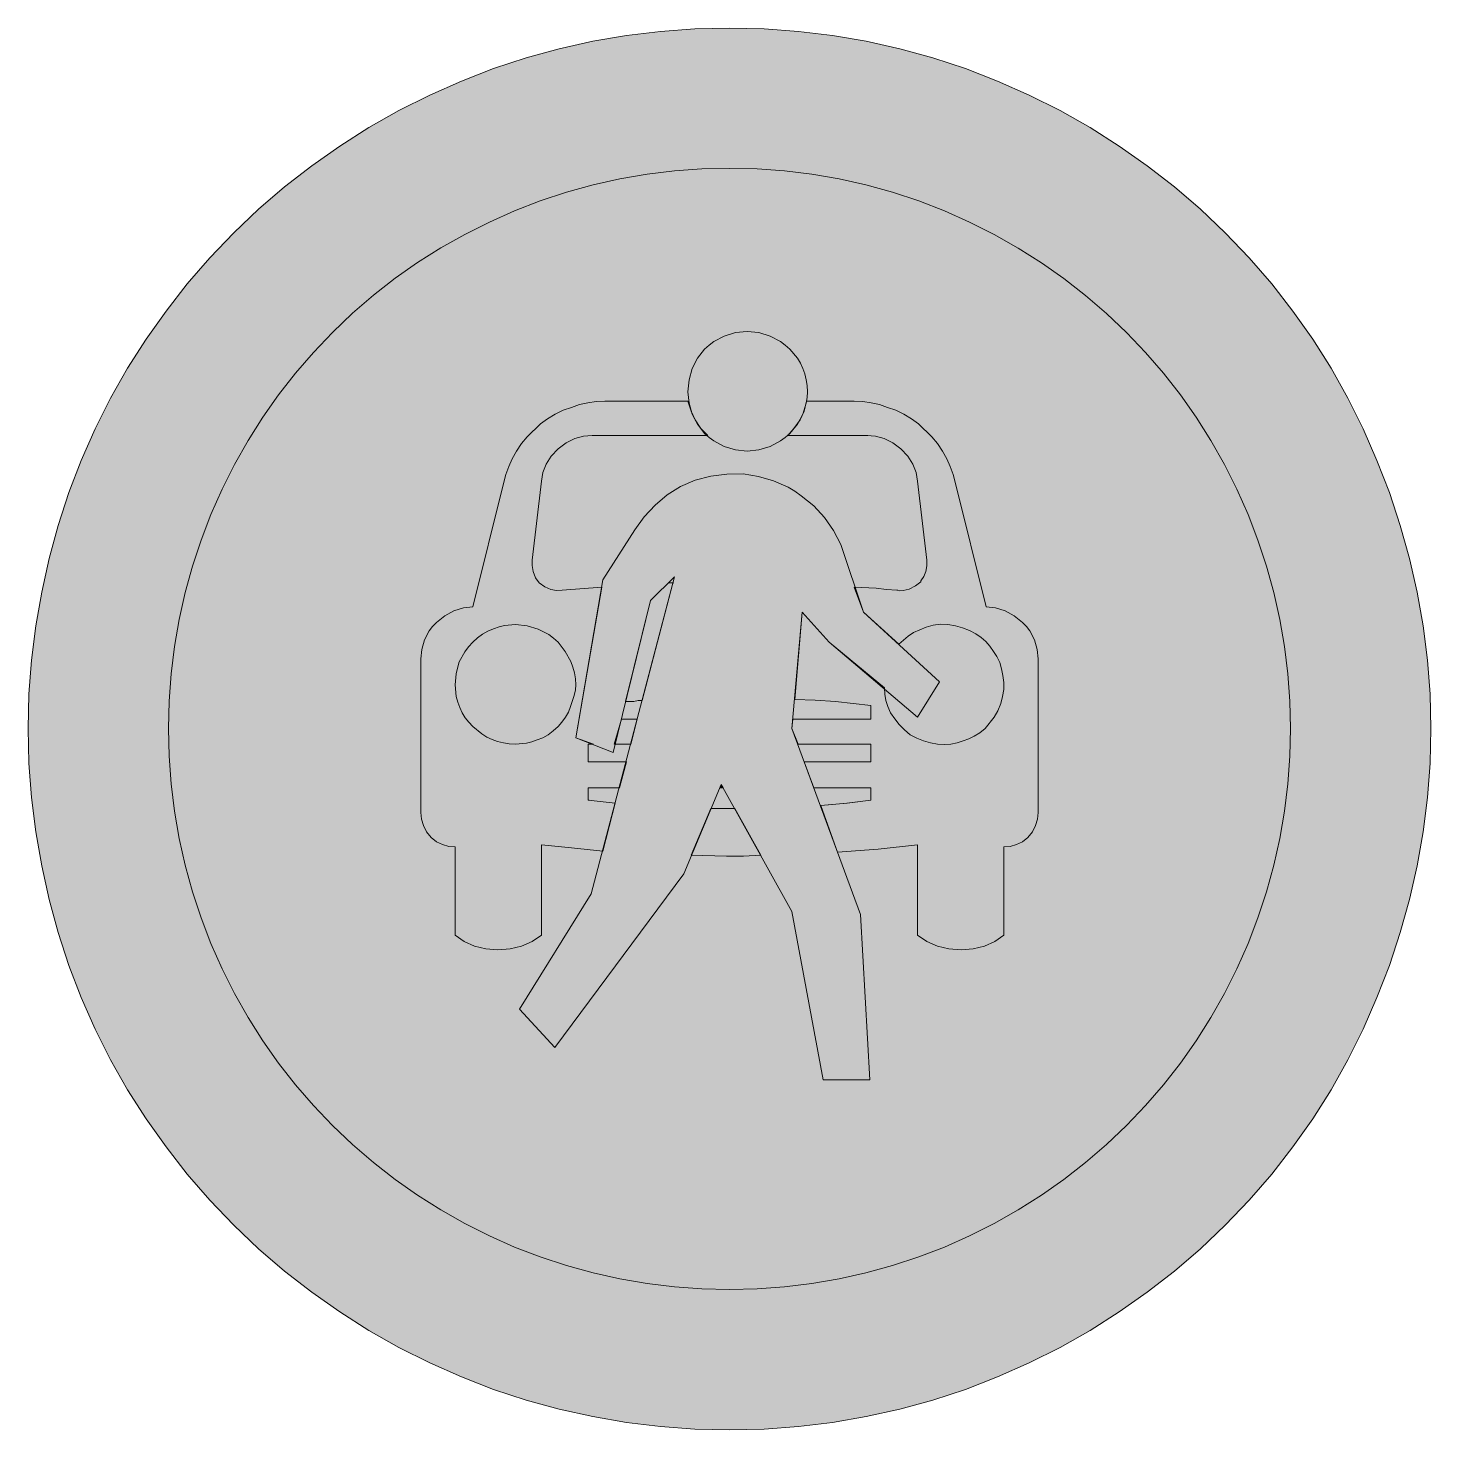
# Model space of a CAD drawing. Header units: metres. Extents: x 163 to 406, y 15 to 257.
import ezdxf

# ---------------------------------------------------------------- set-up
doc = ezdxf.new("R2010")
doc.units = ezdxf.units.M
for name, color, linetype, true_color in [('FILL_BLACK_000000', 7, 'Continuous', 0x000000), ('FILL_RED_FF0000', 7, 'Continuous', 0xff0000), ('FILL_WHITE_FFFFFF', 7, 'Continuous', 0xffffff), ('STROKE_RED_FF0000', 7, 'Continuous', 0xff0000)]:
    doc.layers.add(name, color=color, linetype=linetype, true_color=true_color)

msp = doc.modelspace()

# ---------------------------------------------------------------- hatches: boundary and pattern name
at = {"layer": 'FILL_BLACK_000000', "true_color": 0x000000}
h = msp.add_hatch(color=7, dxfattribs=at)
h.dxf.hatch_style = 1
h.paths.add_polyline_path([(298.39, 193.4), (298.24, 192.41), (297.65, 190.53), (296.69, 188.78), (295.38, 187.2), (294.61, 186.5), (293.77, 185.89), (291.96, 184.93), (290.01, 184.34), (288, 184.14), (285.99, 184.34), (284.04, 184.93), (282.23, 185.89), (281.39, 186.5), (280.62, 187.2), (279.41, 188.78), (278.5, 190.53), (277.94, 192.41), (277.74, 194.4), (277.94, 196.49), (278.5, 198.43), (279.41, 200.2), (280.62, 201.78), (281.39, 202.48), (282.23, 203.09), (284.04, 204.05), (285.99, 204.64), (288, 204.84), (290.01, 204.64), (291.96, 204.05), (293.77, 203.09), (294.61, 202.48), (295.38, 201.78), (296.69, 200.2), (297.22, 199.33), (297.65, 198.43), (297.99, 197.48), (298.24, 196.49), (298.39, 195.46), (298.44, 194.4), (298.39, 193.4)])
h = msp.add_hatch(color=7, dxfattribs=at)
h.dxf.hatch_style = 1
h.paths.add_polyline_path([(295.74, 104.4), (283.5, 126.36), (277.02, 110.88), (254.7, 80.82), (248.58, 87.48), (261, 107.46), (275.4, 162.36), (271.26, 158.22), (264.78, 131.94), (258.3, 134.46), (262.98, 161.82), (268.56, 170.46), (270.18, 172.76), (272.05, 174.78), (274.15, 176.54), (276.48, 178.02), (279, 179.07), (281.68, 179.78), (284.45, 180.15), (287.28, 180.18), (289.97, 179.74), (292.59, 178.97), (295.08, 177.85), (296.25, 177.17), (297.36, 176.4), (299.52, 174.65), (301.39, 172.64), (302.95, 170.4), (304.2, 167.94), (308.16, 156.24), (321.3, 144.18), (317.52, 138.06), (302.22, 151.02), (297.54, 156.24), (295.74, 136.08), (307.62, 103.86), (309.24, 75.24), (301.14, 75.24), (295.74, 104.4)])
at = {"layer": 'FILL_RED_FF0000', "true_color": 0xff0000}
h = msp.add_hatch(color=7, dxfattribs=at)
h.dxf.hatch_style = 1
h.paths.add_polyline_path([(406.29, 130.08), (405.84, 124.11), (405.09, 118.18), (404.06, 112.3), (402.73, 106.47), (401.12, 100.72), (399.24, 95.04), (397.08, 89.46), (394.71, 83.99), (392.06, 78.67), (389.14, 73.49), (385.97, 68.47), (382.53, 63.6), (378.86, 58.91), (374.94, 54.38), (370.8, 50.04), (366.51, 45.96), (362.01, 42.09), (357.31, 38.43), (352.44, 35.01), (347.4, 31.82), (342.2, 28.88), (336.85, 26.19), (331.38, 23.76), (325.8, 21.61), (320.15, 19.74), (314.42, 18.17), (308.63, 16.88), (302.78, 15.87), (296.88, 15.15), (290.93, 14.72), (284.94, 14.58), (278.95, 14.72), (273, 15.15), (267.1, 15.87), (261.25, 16.88), (255.46, 18.17), (249.73, 19.74), (244.08, 21.61), (238.5, 23.76), (233.03, 26.19), (227.68, 28.88), (222.48, 31.82), (217.44, 35.01), (212.57, 38.43), (207.87, 42.09), (203.37, 45.96), (199.08, 50.04), (194.94, 54.38), (191.02, 58.91), (187.34, 63.6), (183.89, 68.47), (180.69, 73.49), (177.74, 78.67), (175.05, 83.99), (172.62, 89.46), (170.52, 95.04), (168.68, 100.72), (167.11, 106.47), (165.8, 112.3), (164.78, 118.18), (164.04, 124.11), (163.59, 130.08), (163.44, 136.08), (163.59, 142.02), (164.04, 147.94), (164.78, 153.84), (165.8, 159.71), (167.11, 165.52), (168.68, 171.26), (170.52, 176.94), (172.62, 182.52), (175.05, 187.99), (177.74, 193.31), (180.69, 198.49), (183.89, 203.51), (187.34, 208.38), (191.02, 213.07), (194.94, 217.6), (199.08, 221.94), (203.37, 226.02), (207.87, 229.89), (212.57, 233.55), (217.44, 236.97), (222.48, 240.16), (227.68, 243.1), (233.03, 245.79), (238.5, 248.22), (244.08, 250.37), (249.73, 252.24), (255.46, 253.81), (261.25, 255.11), (267.1, 256.11), (273, 256.83), (278.95, 257.26), (284.94, 257.4), (290.93, 257.26), (296.88, 256.83), (302.78, 256.11), (308.63, 255.11), (314.42, 253.81), (320.15, 252.24), (325.8, 250.37), (331.38, 248.22), (336.85, 245.79), (342.2, 243.1), (347.4, 240.16), (352.44, 236.97), (357.31, 233.55), (362.01, 229.89), (366.51, 226.02), (370.8, 221.94), (374.94, 217.6), (378.86, 213.07), (382.53, 208.38), (385.97, 203.51), (389.14, 198.49), (392.06, 193.31), (394.71, 187.99), (397.08, 182.52), (399.24, 176.94), (401.12, 171.26), (402.73, 165.52), (404.06, 159.71), (405.09, 153.84), (405.84, 147.94), (406.29, 142.02), (406.44, 136.08), (406.29, 130.08)])
h = msp.add_hatch(color=7, dxfattribs=at)
h.dxf.hatch_style = 1
h.paths.add_polyline_path([(262.98, 114.84), (257.58, 115.38), (252.36, 115.92), (252.36, 100.26), (250.75, 99.18), (248.92, 98.39), (246.92, 97.91), (244.8, 97.74), (242.71, 97.91), (240.77, 98.39), (239, 99.18), (237.42, 100.26), (237.42, 115.56), (236.32, 115.66), (235.22, 115.97), (234.18, 116.47), (233.28, 117.18), (232.47, 118.18), (231.91, 119.27), (231.58, 120.39), (231.48, 121.5), (231.48, 148.14), (231.62, 149.78), (232.09, 151.43), (232.92, 153), (233.5, 153.74), (234.18, 154.44), (235.62, 155.62), (237.2, 156.47), (238.84, 156.97), (240.48, 157.14), (245.88, 178.74), (246.22, 180.09), (246.69, 181.44), (247.3, 182.79), (248.04, 184.14), (248.91, 185.43), (249.91, 186.62), (252.18, 188.82), (253.43, 189.73), (254.75, 190.53), (256.13, 191.2), (257.58, 191.7), (258.96, 192.17), (260.39, 192.51), (261.86, 192.71), (263.34, 192.78), (277.74, 192.78), (278.3, 191.03), (279, 189.54), (279.95, 188.06), (281.16, 186.84), (261.18, 186.84), (259.67, 186.7), (258.14, 186.28), (256.65, 185.55), (255.24, 184.5), (254.06, 183.22), (253.19, 181.85), (252.63, 180.4), (252.36, 178.92), (250.74, 165.24), (250.76, 164.32), (250.92, 163.26), (251.33, 162.2), (252, 161.28), (252.97, 160.6), (253.98, 160.18), (254.99, 159.99), (255.96, 160.02), (262.8, 160.56), (258.3, 134.46), (261.36, 133.38), (260.46, 133.38), (260.46, 130.32), (267.12, 130.32), (265.86, 125.82), (260.46, 125.82), (260.46, 123.66), (265.14, 123.12), (262.98, 114.84)])
h.paths.add_polyline_path([(258.08, 145.73), (257.81, 146.72), (257.45, 147.67), (256.48, 149.44), (255.24, 151.02), (254.47, 151.72), (253.63, 152.33), (251.82, 153.29), (249.87, 153.88), (247.86, 154.08), (245.97, 153.92), (245.03, 153.7), (244.08, 153.36), (243.06, 152.92), (242.15, 152.39), (241.3, 151.77), (240.48, 151.02), (239.73, 150.21), (239.11, 149.38), (238.14, 147.6), (237.8, 146.55), (237.58, 145.55), (237.42, 143.64), (237.62, 141.63), (237.87, 140.65), (238.21, 139.7), (238.64, 138.8), (239.17, 137.94), (239.78, 137.16), (240.48, 136.44), (242.06, 135.13), (242.93, 134.6), (243.83, 134.17), (244.78, 133.83), (245.77, 133.58), (246.8, 133.43), (247.86, 133.38), (249.75, 133.54), (250.7, 133.76), (251.64, 134.1), (252.58, 134.47), (253.51, 135), (254.4, 135.67), (255.24, 136.44), (255.91, 137.18), (256.52, 138.02), (257.04, 138.92), (257.4, 139.86), (258.05, 141.82), (258.24, 142.77), (258.3, 143.64), (258.24, 144.7), (258.08, 145.73)], flags=16)
h = msp.add_hatch(color=7, dxfattribs=at)
h.dxf.hatch_style = 1
h.paths.add_polyline_path([(305.28, 123.12), (309.42, 123.66), (309.42, 125.82), (299.52, 125.82), (297.9, 130.32), (309.42, 130.32), (309.42, 133.38), (296.82, 133.38), (295.74, 136.08), (295.92, 137.7), (309.42, 137.7), (309.42, 140.04), (303.3, 140.76), (299.79, 141.01), (296.28, 141.12), (297.54, 156.24), (302.22, 151.02), (311.76, 143.1), (311.83, 142.02), (312.03, 140.94), (312.37, 139.86), (312.84, 138.78), (313.55, 137.73), (314.35, 136.76), (315.24, 135.84), (316.26, 135), (317.37, 134.39), (318.53, 133.92), (319.73, 133.58), (320.94, 133.38), (322.12, 133.31), (323.26, 133.38), (324.36, 133.58), (325.44, 133.92), (326.39, 134.26), (327.33, 134.73), (328.28, 135.34), (329.22, 136.08), (330.77, 138.04), (331.42, 139.14), (331.92, 140.4), (332.25, 141.62), (332.44, 142.83), (332.45, 144.05), (332.28, 145.26), (332.08, 146.44), (331.74, 147.53), (331.27, 148.53), (330.66, 149.4), (330.06, 150.31), (329.33, 151.13), (328.51, 151.86), (327.6, 152.46), (326.49, 153.07), (325.3, 153.54), (324.06, 153.88), (322.74, 154.08), (321.5, 154.12), (320.24, 153.97), (319.02, 153.65), (317.88, 153.18), (316.84, 152.69), (315.88, 152.06), (314.28, 150.66), (308.16, 156.24), (306.54, 160.56), (310.32, 160.38), (312.12, 160.13), (313.92, 160.02), (314.46, 159.95), (315, 159.98), (316.08, 160.2), (317.14, 160.76), (318.06, 161.46), (318.06, 161.64), (318.58, 162.38), (318.96, 163.26), (319.12, 164.25), (319.14, 165.24), (317.52, 178.92), (317.25, 180.4), (316.69, 181.85), (315.82, 183.22), (314.64, 184.5), (313.23, 185.55), (311.74, 186.28), (310.21, 186.7), (308.7, 186.84), (295.02, 186.84), (296.1, 188.06), (297.18, 189.54), (297.86, 191.03), (298.26, 192.78), (306.54, 192.78), (308.02, 192.71), (309.49, 192.51), (310.92, 192.17), (312.3, 191.7), (313.75, 191.2), (315.13, 190.53), (316.45, 189.73), (317.7, 188.82), (319.97, 186.62), (320.97, 185.43), (321.84, 184.14), (322.58, 182.79), (323.19, 181.44), (323.66, 180.09), (324, 178.74), (329.4, 157.14), (331.04, 156.97), (332.68, 156.47), (334.26, 155.62), (335.7, 154.44), (336.38, 153.74), (336.96, 153), (337.79, 151.43), (338.26, 149.78), (338.4, 148.14), (338.4, 121.5), (338.3, 120.39), (337.97, 119.27), (337.41, 118.18), (336.6, 117.18), (335.7, 116.47), (334.67, 115.97), (333.56, 115.66), (332.46, 115.56), (332.46, 100.26), (330.88, 99.18), (329.11, 98.39), (327.17, 97.91), (325.08, 97.74), (322.96, 97.91), (320.96, 98.39), (319.13, 99.18), (317.52, 100.26), (317.52, 115.92), (310.68, 115.2), (303.66, 114.66), (300.78, 122.76), (305.28, 123.12)])
h = msp.add_hatch(color=7, dxfattribs=at)
h.dxf.hatch_style = 1
h.paths.add_polyline_path([(271.26, 158.22), (275.4, 162.36), (269.82, 140.94), (269.1, 140.92), (268.38, 140.76), (266.94, 140.76), (271.26, 158.22)])
h = msp.add_hatch(color=7, dxfattribs=at)
h.dxf.hatch_style = 1
h.paths.add_polyline_path([(268.92, 137.7), (267.84, 133.38), (264.96, 133.38), (266.22, 137.7), (268.92, 137.7)])
h = msp.add_hatch(color=7, dxfattribs=at)
h.dxf.hatch_style = 1
h.paths.add_polyline_path([(283.86, 125.82), (283.32, 125.82), (283.5, 126.36), (283.86, 125.82)])
h = msp.add_hatch(color=7, dxfattribs=at)
h.dxf.hatch_style = 1
h.paths.add_polyline_path([(281.7, 122.22), (283.86, 122.22), (285.84, 122.22), (290.34, 114.12), (287.37, 113.96), (284.4, 113.94), (278.28, 114.12), (281.7, 122.22)])
at = {"layer": 'FILL_WHITE_FFFFFF', "true_color": 0xffffff}
h = msp.add_hatch(color=7, dxfattribs=at)
h.dxf.hatch_style = 1
h.paths.add_polyline_path([(382.02, 131.29), (381.67, 126.51), (381.09, 121.76), (380.27, 117.05), (379.23, 112.38), (377.96, 107.78), (376.47, 103.26), (374.76, 98.82), (372.83, 94.42), (370.68, 90.15), (368.33, 86.01), (365.78, 81.99), (363.04, 78.11), (360.1, 74.37), (356.99, 70.77), (353.7, 67.32), (350.24, 64.03), (346.63, 60.92), (342.86, 57.98), (338.96, 55.24), (334.94, 52.69), (330.79, 50.34), (326.54, 48.19), (322.2, 46.26), (317.71, 44.55), (313.16, 43.06), (308.56, 41.79), (303.91, 40.75), (299.21, 39.93), (294.48, 39.35), (289.72, 39), (284.94, 38.88), (280.16, 39), (275.4, 39.35), (270.67, 39.93), (265.97, 40.75), (261.32, 41.79), (256.72, 43.06), (252.17, 44.55), (247.68, 46.26), (243.34, 48.19), (239.09, 50.34), (234.94, 52.69), (230.92, 55.24), (227.02, 57.98), (223.25, 60.92), (219.64, 64.03), (216.18, 67.32), (212.89, 70.77), (209.78, 74.37), (206.84, 78.11), (204.1, 81.99), (201.55, 86.01), (199.2, 90.15), (197.05, 94.42), (195.12, 98.82), (193.41, 103.26), (191.92, 107.78), (190.65, 112.38), (189.61, 117.05), (188.79, 121.76), (188.21, 126.51), (187.86, 131.29), (187.74, 136.08), (187.86, 140.81), (188.21, 145.54), (188.79, 150.26), (189.61, 154.96), (190.65, 159.61), (191.92, 164.2), (193.41, 168.72), (195.12, 173.16), (197.05, 177.56), (199.2, 181.83), (201.55, 185.97), (204.1, 189.99), (206.84, 193.87), (209.78, 197.61), (212.89, 201.21), (216.18, 204.66), (219.64, 208), (223.25, 211.14), (227.02, 214.08), (230.92, 216.81), (234.94, 219.34), (239.09, 221.67), (243.34, 223.8), (247.68, 225.72), (252.17, 227.48), (256.72, 229), (261.32, 230.27), (265.97, 231.3), (270.67, 232.09), (275.4, 232.66), (280.16, 232.99), (284.94, 233.1), (289.72, 232.99), (294.48, 232.66), (299.21, 232.09), (303.91, 231.3), (308.56, 230.27), (313.16, 229), (317.71, 227.48), (322.2, 225.72), (326.54, 223.79), (330.79, 221.64), (334.94, 219.29), (338.96, 216.74), (342.86, 214), (346.63, 211.06), (350.24, 207.95), (353.7, 204.66), (356.99, 201.21), (360.1, 197.61), (363.04, 193.87), (365.78, 189.99), (368.33, 185.97), (370.68, 181.83), (372.83, 177.56), (374.76, 173.16), (376.47, 168.72), (377.96, 164.2), (379.23, 159.61), (380.27, 154.96), (381.09, 150.26), (381.67, 145.54), (382.02, 140.81), (382.14, 136.08), (382.02, 131.29)])

# ---------------------------------------------------------------- linework, layer by layer
at = {"layer": 'FILL_BLACK_000000', "lineweight": 0, "true_color": 0x000000}
for points in [[(298.39, 193.4), (298.24, 192.41), (297.65, 190.53), (296.69, 188.78), (295.38, 187.2), (294.61, 186.5), (293.77, 185.89), (291.96, 184.93), (290.01, 184.34), (288, 184.14), (285.99, 184.34), (284.04, 184.93), (282.23, 185.89), (281.39, 186.5), (280.62, 187.2), (279.41, 188.78), (278.5, 190.53), (277.94, 192.41), (277.74, 194.4), (277.94, 196.49), (278.5, 198.43), (279.41, 200.2), (280.62, 201.78), (281.39, 202.48), (282.23, 203.09), (284.04, 204.05), (285.99, 204.64), (288, 204.84), (290.01, 204.64), (291.96, 204.05), (293.77, 203.09), (294.61, 202.48), (295.38, 201.78), (296.69, 200.2), (297.22, 199.33), (297.65, 198.43), (297.99, 197.48), (298.24, 196.49), (298.39, 195.46), (298.44, 194.4)], [(295.74, 104.4), (283.5, 126.36), (277.02, 110.88), (254.7, 80.82), (248.58, 87.48), (261, 107.46), (275.4, 162.36), (271.26, 158.22), (264.78, 131.94), (258.3, 134.46), (262.98, 161.82), (268.56, 170.46), (270.18, 172.76), (272.05, 174.78), (274.15, 176.54), (276.48, 178.02), (279, 179.07), (281.68, 179.78), (284.45, 180.15), (287.28, 180.18), (289.97, 179.74), (292.59, 178.97), (295.08, 177.85), (296.25, 177.17), (297.36, 176.4), (299.52, 174.65), (301.39, 172.64), (302.95, 170.4), (304.2, 167.94), (308.16, 156.24), (321.3, 144.18), (317.52, 138.06), (302.22, 151.02), (297.54, 156.24), (295.74, 136.08), (307.62, 103.86), (309.24, 75.24), (301.14, 75.24)]]:
    msp.add_lwpolyline(points, close=True, dxfattribs=at)
at = {"layer": 'FILL_RED_FF0000', "lineweight": 0, "true_color": 0xff0000}
for points in [[(406.29, 130.08), (405.84, 124.11), (405.09, 118.18), (404.06, 112.3), (402.73, 106.47), (401.12, 100.72), (399.24, 95.04), (397.08, 89.46), (394.71, 83.99), (392.06, 78.67), (389.14, 73.49), (385.97, 68.47), (382.53, 63.6), (378.86, 58.91), (374.94, 54.38), (370.8, 50.04), (366.51, 45.96), (362.01, 42.09), (357.31, 38.43), (352.44, 35.01), (347.4, 31.82), (342.2, 28.88), (336.85, 26.19), (331.38, 23.76), (325.8, 21.61), (320.15, 19.74), (314.42, 18.17), (308.63, 16.88), (302.78, 15.87), (296.88, 15.15), (290.93, 14.72), (284.94, 14.58), (278.95, 14.72), (273, 15.15), (267.1, 15.87), (261.25, 16.88), (255.46, 18.17), (249.73, 19.74), (244.08, 21.61), (238.5, 23.76), (233.03, 26.19), (227.68, 28.88), (222.48, 31.82), (217.44, 35.01), (212.57, 38.43), (207.87, 42.09), (203.37, 45.96), (199.08, 50.04), (194.94, 54.38), (191.02, 58.91), (187.34, 63.6), (183.89, 68.47), (180.69, 73.49), (177.74, 78.67), (175.05, 83.99), (172.62, 89.46), (170.52, 95.04), (168.68, 100.72), (167.11, 106.47), (165.8, 112.3), (164.78, 118.18), (164.04, 124.11), (163.59, 130.08), (163.44, 136.08), (163.59, 142.02), (164.04, 147.94), (164.78, 153.84), (165.8, 159.71), (167.11, 165.52), (168.68, 171.26), (170.52, 176.94), (172.62, 182.52), (175.05, 187.99), (177.74, 193.31), (180.69, 198.49), (183.89, 203.51), (187.34, 208.38), (191.02, 213.07), (194.94, 217.6), (199.08, 221.94), (203.37, 226.02), (207.87, 229.89), (212.57, 233.55), (217.44, 236.97), (222.48, 240.16), (227.68, 243.1), (233.03, 245.79), (238.5, 248.22), (244.08, 250.37), (249.73, 252.24), (255.46, 253.81), (261.25, 255.11), (267.1, 256.11), (273, 256.83), (278.95, 257.26), (284.94, 257.4), (290.93, 257.26), (296.88, 256.83), (302.78, 256.11), (308.63, 255.11), (314.42, 253.81), (320.15, 252.24), (325.8, 250.37), (331.38, 248.22), (336.85, 245.79), (342.2, 243.1), (347.4, 240.16), (352.44, 236.97), (357.31, 233.55), (362.01, 229.89), (366.51, 226.02), (370.8, 221.94), (374.94, 217.6), (378.86, 213.07), (382.53, 208.38), (385.97, 203.51), (389.14, 198.49), (392.06, 193.31), (394.71, 187.99), (397.08, 182.52), (399.24, 176.94), (401.12, 171.26), (402.73, 165.52), (404.06, 159.71), (405.09, 153.84), (405.84, 147.94), (406.29, 142.02), (406.44, 136.08)], [(262.98, 114.84), (257.58, 115.38), (252.36, 115.92), (252.36, 100.26), (250.75, 99.18), (248.92, 98.39), (246.92, 97.91), (244.8, 97.74), (242.71, 97.91), (240.77, 98.39), (239, 99.18), (237.42, 100.26), (237.42, 115.56), (236.32, 115.66), (235.22, 115.97), (234.18, 116.47), (233.28, 117.18), (232.47, 118.18), (231.91, 119.27), (231.58, 120.39), (231.48, 121.5), (231.48, 148.14), (231.62, 149.78), (232.09, 151.43), (232.92, 153), (233.5, 153.74), (234.18, 154.44), (235.62, 155.62), (237.2, 156.47), (238.84, 156.97), (240.48, 157.14), (245.88, 178.74), (246.22, 180.09), (246.69, 181.44), (247.3, 182.79), (248.04, 184.14), (248.91, 185.43), (249.91, 186.62), (252.18, 188.82), (253.43, 189.73), (254.75, 190.53), (256.13, 191.2), (257.58, 191.7), (258.96, 192.17), (260.39, 192.51), (261.86, 192.71), (263.34, 192.78), (277.74, 192.78), (278.3, 191.03), (279, 189.54), (279.95, 188.06), (281.16, 186.84), (261.18, 186.84), (259.67, 186.7), (258.14, 186.28), (256.65, 185.55), (255.24, 184.5), (254.06, 183.22), (253.19, 181.85), (252.63, 180.4), (252.36, 178.92), (250.74, 165.24), (250.76, 164.32), (250.92, 163.26), (251.33, 162.2), (252, 161.28), (252.97, 160.6), (253.98, 160.18), (254.99, 159.99), (255.96, 160.02), (262.8, 160.56), (258.3, 134.46), (261.36, 133.38), (260.46, 133.38), (260.46, 130.32), (267.12, 130.32), (265.86, 125.82), (260.46, 125.82), (260.46, 123.66), (265.14, 123.12)], [(305.28, 123.12), (309.42, 123.66), (309.42, 125.82), (299.52, 125.82), (297.9, 130.32), (309.42, 130.32), (309.42, 133.38), (296.82, 133.38), (295.74, 136.08), (295.92, 137.7), (309.42, 137.7), (309.42, 140.04), (303.3, 140.76), (299.79, 141.01), (296.28, 141.12), (297.54, 156.24), (302.22, 151.02), (311.76, 143.1), (311.83, 142.02), (312.03, 140.94), (312.37, 139.86), (312.84, 138.78), (313.55, 137.73), (314.35, 136.76), (315.24, 135.84), (316.26, 135), (317.37, 134.39), (318.53, 133.92), (319.73, 133.58), (320.94, 133.38), (322.12, 133.31), (323.26, 133.38), (324.36, 133.58), (325.44, 133.92), (326.39, 134.26), (327.33, 134.73), (328.28, 135.34), (329.22, 136.08), (330.77, 138.04), (331.42, 139.14), (331.92, 140.4), (332.25, 141.62), (332.44, 142.83), (332.45, 144.05), (332.28, 145.26), (332.08, 146.44), (331.74, 147.53), (331.27, 148.53), (330.66, 149.4), (330.06, 150.31), (329.33, 151.13), (328.51, 151.86), (327.6, 152.46), (326.49, 153.07), (325.3, 153.54), (324.06, 153.88), (322.74, 154.08), (321.5, 154.12), (320.24, 153.97), (319.02, 153.65), (317.88, 153.18), (316.84, 152.69), (315.88, 152.06), (314.28, 150.66), (308.16, 156.24), (306.54, 160.56), (310.32, 160.38), (312.12, 160.13), (313.92, 160.02), (314.46, 159.95), (315, 159.98), (316.08, 160.2), (317.14, 160.76), (318.06, 161.46), (318.06, 161.64), (318.58, 162.38), (318.96, 163.26), (319.12, 164.25), (319.14, 165.24), (317.52, 178.92), (317.25, 180.4), (316.69, 181.85), (315.82, 183.22), (314.64, 184.5), (313.23, 185.55), (311.74, 186.28), (310.21, 186.7), (308.7, 186.84), (295.02, 186.84), (296.1, 188.06), (297.18, 189.54), (297.86, 191.03), (298.26, 192.78), (306.54, 192.78), (308.02, 192.71), (309.49, 192.51), (310.92, 192.17), (312.3, 191.7), (313.75, 191.2), (315.13, 190.53), (316.45, 189.73), (317.7, 188.82), (319.97, 186.62), (320.97, 185.43), (321.84, 184.14), (322.58, 182.79), (323.19, 181.44), (323.66, 180.09), (324, 178.74), (329.4, 157.14), (331.04, 156.97), (332.68, 156.47), (334.26, 155.62), (335.7, 154.44), (336.38, 153.74), (336.96, 153), (337.79, 151.43), (338.26, 149.78), (338.4, 148.14), (338.4, 121.5), (338.3, 120.39), (337.97, 119.27), (337.41, 118.18), (336.6, 117.18), (335.7, 116.47), (334.67, 115.97), (333.56, 115.66), (332.46, 115.56), (332.46, 100.26), (330.88, 99.18), (329.11, 98.39), (327.17, 97.91), (325.08, 97.74), (322.96, 97.91), (320.96, 98.39), (319.13, 99.18), (317.52, 100.26), (317.52, 115.92), (310.68, 115.2), (303.66, 114.66), (300.78, 122.76)], [(271.26, 158.22), (275.4, 162.36), (269.82, 140.94), (269.1, 140.92), (268.38, 140.76), (266.94, 140.76)], [(258.08, 145.73), (257.81, 146.72), (257.45, 147.67), (256.48, 149.44), (255.24, 151.02), (254.47, 151.72), (253.63, 152.33), (251.82, 153.29), (249.87, 153.88), (247.86, 154.08), (245.97, 153.92), (245.03, 153.7), (244.08, 153.36), (243.06, 152.92), (242.15, 152.39), (241.3, 151.77), (240.48, 151.02), (239.73, 150.21), (239.11, 149.38), (238.14, 147.6), (237.8, 146.55), (237.58, 145.55), (237.42, 143.64), (237.62, 141.63), (237.87, 140.65), (238.21, 139.7), (238.64, 138.8), (239.17, 137.94), (239.78, 137.16), (240.48, 136.44), (242.06, 135.13), (242.93, 134.6), (243.83, 134.17), (244.78, 133.83), (245.77, 133.58), (246.8, 133.43), (247.86, 133.38), (249.75, 133.54), (250.7, 133.76), (251.64, 134.1), (252.58, 134.47), (253.51, 135), (254.4, 135.67), (255.24, 136.44), (255.91, 137.18), (256.52, 138.02), (257.04, 138.92), (257.4, 139.86), (258.05, 141.82), (258.24, 142.77), (258.3, 143.64), (258.24, 144.7)], [(268.92, 137.7), (267.84, 133.38), (264.96, 133.38), (266.22, 137.7)], [(283.86, 125.82), (283.32, 125.82), (283.5, 126.36)], [(281.7, 122.22), (283.86, 122.22), (285.84, 122.22), (290.34, 114.12), (287.37, 113.96), (284.4, 113.94), (278.28, 114.12)]]:
    msp.add_lwpolyline(points, close=True, dxfattribs=at)
at = {"layer": 'FILL_WHITE_FFFFFF', "lineweight": 0, "true_color": 0xff0000}
msp.add_lwpolyline([(382.02, 131.29), (381.67, 126.51), (381.09, 121.76), (380.27, 117.05), (379.23, 112.38), (377.96, 107.78), (376.47, 103.26), (374.76, 98.82), (372.83, 94.42), (370.68, 90.15), (368.33, 86.01), (365.78, 81.99), (363.04, 78.11), (360.1, 74.37), (356.99, 70.77), (353.7, 67.32), (350.24, 64.03), (346.63, 60.92), (342.86, 57.98), (338.96, 55.24), (334.94, 52.69), (330.79, 50.34), (326.54, 48.19), (322.2, 46.26), (317.71, 44.55), (313.16, 43.06), (308.56, 41.79), (303.91, 40.75), (299.21, 39.93), (294.48, 39.35), (289.72, 39), (284.94, 38.88), (280.16, 39), (275.4, 39.35), (270.67, 39.93), (265.97, 40.75), (261.32, 41.79), (256.72, 43.06), (252.17, 44.55), (247.68, 46.26), (243.34, 48.19), (239.09, 50.34), (234.94, 52.69), (230.92, 55.24), (227.02, 57.98), (223.25, 60.92), (219.64, 64.03), (216.18, 67.32), (212.89, 70.77), (209.78, 74.37), (206.84, 78.11), (204.1, 81.99), (201.55, 86.01), (199.2, 90.15), (197.05, 94.42), (195.12, 98.82), (193.41, 103.26), (191.92, 107.78), (190.65, 112.38), (189.61, 117.05), (188.79, 121.76), (188.21, 126.51), (187.86, 131.29), (187.74, 136.08), (187.86, 140.81), (188.21, 145.54), (188.79, 150.26), (189.61, 154.96), (190.65, 159.61), (191.92, 164.2), (193.41, 168.72), (195.12, 173.16), (197.05, 177.56), (199.2, 181.83), (201.55, 185.97), (204.1, 189.99), (206.84, 193.87), (209.78, 197.61), (212.89, 201.21), (216.18, 204.66), (219.64, 208), (223.25, 211.14), (227.02, 214.08), (230.92, 216.81), (234.94, 219.34), (239.09, 221.67), (243.34, 223.8), (247.68, 225.72), (252.17, 227.48), (256.72, 229), (261.32, 230.27), (265.97, 231.3), (270.67, 232.09), (275.4, 232.66), (280.16, 232.99), (284.94, 233.1), (289.72, 232.99), (294.48, 232.66), (299.21, 232.09), (303.91, 231.3), (308.56, 230.27), (313.16, 229), (317.71, 227.48), (322.2, 225.72), (326.54, 223.79), (330.79, 221.64), (334.94, 219.29), (338.96, 216.74), (342.86, 214), (346.63, 211.06), (350.24, 207.95), (353.7, 204.66), (356.99, 201.21), (360.1, 197.61), (363.04, 193.87), (365.78, 189.99), (368.33, 185.97), (370.68, 181.83), (372.83, 177.56), (374.76, 173.16), (376.47, 168.72), (377.96, 164.2), (379.23, 159.61), (380.27, 154.96), (381.09, 150.26), (381.67, 145.54), (382.02, 140.81), (382.14, 136.08)], close=True, dxfattribs=at)
at = {"layer": 'STROKE_RED_FF0000', "lineweight": 0, "true_color": 0xff0000}
for points in [[(308.7, 186.84), (308.88, 186.84)], [(275.22, 161.28), (274.32, 161.28)], [(313.92, 160.02), (314.1, 160.02)], [(309.42, 137.7), (295.92, 137.7), (309.42, 137.7)], [(299.52, 125.82), (309.42, 125.82)], [(309.42, 125.82), (309.42, 123.66)], [(260.46, 123.66), (260.64, 123.66)], [(309.42, 123.66), (305.3, 123.14), (300.78, 122.76)]]:
    msp.add_lwpolyline(points, dxfattribs=at)

doc.saveas('drawing.dxf')
